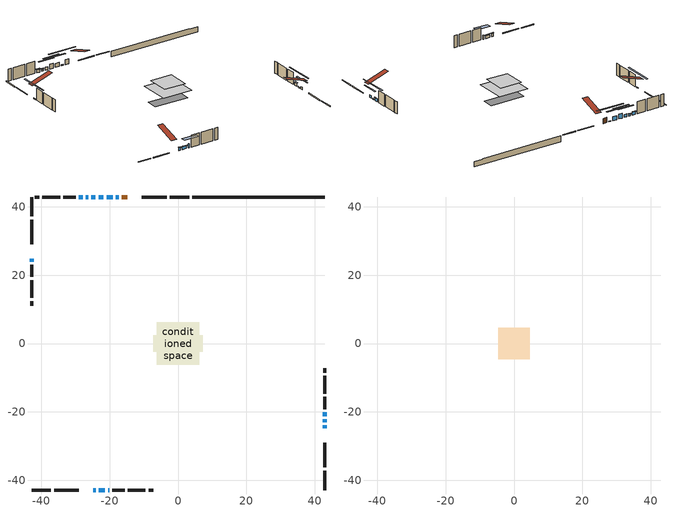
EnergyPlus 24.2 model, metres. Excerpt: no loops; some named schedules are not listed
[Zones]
conditioned space
 floor outside (Floor1 construction): -1.43,-1.43 -1.43,1.43 1.43,1.43 1.43,-1.43 z0.76
 floor adiabatic (AdiabaticFloorConstruction): -6.27,-6.27 -6.27,6.27 6.27,6.27 6.27,-6.27 z3.2
 floor foundation (Slab1 construction): -7.28,-2.4 -7.28,2.4 7.28,2.4 7.28,-2.4 z-1.58
 wall outside (RimJoist1 construction): 3.23,42.87 -2.43,42.87 / -42.87,-42.87 -37.21,-42.87 / -42.87,42.87 -42.87,37.21 / 42.87,-42.87 42.87,-37.21 z0.76:1.06
 wall outside (RimJoist2 construction): -3.36,42.87 -10.62,42.87 / -36.28,-42.87 -29.02,-42.87 / -42.87,36.28 -42.87,29.02 / 42.87,-36.28 42.87,-29.02 z0.76:1.06
 wall outside (AdiabaticWallConstruction 1): -14.81,42.87 -16.43,42.87 z0.76:2.79
 wall outside (AdiabaticWallConstruction): 42.87,-24.83 42.87,-23.96 z0.76:1.73; -24.83,-42.87 -24.06,-42.87 / -24.18,42.87 -25.35,42.87 / 42.87,-21.27 42.87,-20.1 / -27.87,42.87 -29.04,42.87 z0.76:1.93; -23.14,-42.87 -21.38,-42.87 z0.76:1.9; 42.87,-23.04 42.87,-22.2 / -17.35,42.87 -18.2,42.87 / -42.87,24.83 -42.87,23.99 z0.76:1.09; -19.12,42.87 -20.9,42.87 z0.76:2.31; -21.83,42.87 -23.25,42.87 z0.76:2.69; -20.46,-42.87 -20.15,-42.87 z0.76:2.36; -26.28,42.87 -26.94,42.87 z0.76:1.52
 wall outside (Wall1 construction): -29.96,42.87 -33.54,42.87 / -19.22,-42.87 -15.65,-42.87 / -42.87,23.06 -42.87,19.48 / 42.87,-19.17 42.87,-15.6 z0.76:5.64
 wall outside (Wall2 construction): -34.47,42.87 -39.66,42.87 / -14.72,-42.87 -9.52,-42.87 / -42.87,18.55 -42.87,13.36 / 42.87,-14.67 42.87,-9.47 z0.76:5.64
 wall outside (Wall3 construction): -40.59,42.87 -41.94,42.87 / -8.59,-42.87 -7.25,-42.87 / -42.87,12.43 -42.87,11.09 / 42.87,-8.54 42.87,-7.2 z0.76:5.64
 wall foundation (FoundationWall1 construction): 4.16,42.87,-1.58 4.16,42.87,0.76 39,42.87,0.76 39,42.87,0.55 42.87,42.87,0.55 42.87,42.87,-1.58
 window (WindowConstruction): 42.87,-24.83 42.87,-23.96 z0.76:1.73
 window (WindowConstruction 8): -24.83,-42.87 -24.07,-42.87 z0.76:1.93
 window (WindowConstruction 9): -23.14,-42.87 -21.38,-42.87 z0.76:1.9
 window (WindowConstruction 10): 42.87,-23.04 42.87,-22.2 z0.76:1.09
 window (WindowConstruction 11): -17.36,42.87 -18.19,42.87 z0.76:1.09
 window (WindowConstruction 12): -42.87,24.83 -42.87,23.99 z0.76:1.09
 window (WindowConstruction 1): -19.12,42.87 -20.9,42.87 z0.76:2.31
 window (WindowConstruction 2): -21.83,42.87 -23.25,42.87 z0.76:2.69
 window (WindowConstruction 3): -24.18,42.87 -25.35,42.87 z0.76:1.93
 window (WindowConstruction 4): -20.46,-42.87 -20.15,-42.87 z0.76:2.36
 window (WindowConstruction 5): 42.87,-21.27 42.87,-20.1 z0.76:1.93
 window (WindowConstruction 6): -26.28,42.87 -26.94,42.87 z0.76:1.52
 window (WindowConstruction 7): -27.87,42.87 -29.04,42.87 z0.76:1.93
 door (Door): -14.81,42.87 -16.43,42.87 z0.76:2.79
 ceiling adiabatic (AdiabaticFloorConstruction): 6.27,-6.27 6.27,6.27 -6.27,6.27 -6.27,-6.27 z3.2
attic - vented
 floor to conditioned space (Floor2 construction Reversed): -4.55,-4.55 -4.55,4.55 4.55,4.55 4.55,-4.55 z5.64
 roof outside (Roof1 construction): -13.88,42.87,5.64 -13.88,34,8.59 -11.55,34,8.59 -11.55,42.87,5.64; -25.76,-42.87,5.64 -25.76,-34,8.59 -28.09,-34,8.59 -28.09,-42.87,5.64; -42.87,25.76,5.64 -34,25.76,8.59 -34,28.09,8.59 -42.87,28.09,5.64; 42.87,-25.76,5.64 34,-25.76,8.59 34,-28.09,8.59 42.87,-28.09,5.64
shading: 42.87,-21.08 42.87,-27.72 43.28,-27.72 43.28,-21.08 z4.62; -23.86,-42.87 -25.03,-42.87 -25.03,-43.28 -23.86,-43.28 z2.13; -21.18,-42.87 -23.34,-42.87 -23.34,-43.28 -21.18,-43.28 z2.1; 42.87,-16.62 42.87,-28.62 43.28,-28.62 43.28,-16.62 z6.67; -23.77,42.87 -11.77,42.87 -11.77,43.28 -23.77,43.28 z6.67; -42.87,18.41 -42.87,30.41 -43.28,30.41 -43.28,18.41 z6.67; -23.79,42.87 -16.23,42.87 -16.23,43.28 -23.79,43.28 z5.2; -26.14,42.87 -18.94,42.87 -18.94,43.28 -26.14,43.28 z5.58; -28.24,42.87 -21.29,42.87 -21.29,43.28 -28.24,43.28 z4.82; -17.26,-42.87 -23.34,-42.87 -23.34,-44.7 -17.26,-44.7 z5.25; 42.87,-19.9 42.87,-21.47 43.28,-21.47 43.28,-19.9 z2.13; -27.14,42.87 -26.08,42.87 -26.08,43.28 -27.14,43.28 z1.72; -29.24,42.87 -27.67,42.87 -27.67,43.28 -29.24,43.28 z2.13
[Building]
Building 1: Terrain=Suburbs
[Site:Location]
Erieau AUT_ON: Latitude {deg}=42.25; Longitude {deg}=-81.9; Time Zone {hr}=-5; Elevation {m}=178; Keep Site Location Information=Yes
[Site:GroundTemperature:Shallow]
5.2292, 3.30147, 3.1471, 4.0619, 7.73432, 11.3896, 14.5586, 16.5661, 16.7366, 15.1039, 12.0157, 8.47254
[Site:WaterMainsTemperature]
Calculation Method=Schedule; Temperature Schedule=mains temperature schedule
[Material] Roughness=Rough; Thermal Absorptance=0.9
Name | Thickness {m} | Conductivity {W/m-K} | Density {kg/m3} | Specific Heat {J/kg-K} | Solar Absorptance | Visible Absorptance
asphalt or fiberglass shingles | 0.00635 | 0.162714 | 1121.4 | 1465.45 | 0.4 | 0.4
ceiling loosefill ins | 0.169333 | 0.0480833 | 16.02 | 1046.75 | 0.7 | 0.7
ceiling stud and cavity | 0.1397 | 0.100938 | 65.682 | 1177.47 | 0.7 | 0.7
concrete 4.0 in. | 0.1016 | 1.803125 | 2242.8 | 837.4 | 0.7 | 0.7
concrete 8.0 in. | 0.2032 | 1.803125 | 2242.8 | 837.4 | 0.7 | 0.7
door material | 0.04445 | 0.053851 | 512.64 | 1214.23 | 0.7 | 0.7
exterior vertical ins | 0.00241454 | 0.029427 | 32.04 | 1214.23 | 0.7 | 0.7
floor covering | 0.0127 | 0.0433444 | 54.468 | 1339.84 | 0.6 | 0.6
floor rigid ins | 0.103632 | 0.029427 | 32.04 | 1214.23 | 0.7 | 0.7
floor rigid ins 1; wall rigid ins 1 | 0.512978 | 0.029427 | 32.04 | 1214.23 | 0.7 | 0.7
floor stud and cavity | 0.1397 | 0.191545 | 92.3553 | 1139.71 | 0.7 | 0.7
floor stud and cavity 1 | 0.1397 | 1.75129 | 37.0049 | 1207.88 | 0.7 | 0.7
furniture material conditioned space 1 | 0.1524 | 0.115458 | 640.8 | 1214.23 | 0.6 | 0.6
gypsum board | 0.0127 | 0.160291 | 801 | 837.4 | 0.6 | 0.6
gypsum board 1 | 0.0127 | 0.160291 | 801 | 837.4 | 0.7 | 0.7
osb sheathing 0.5 in. | 0.0127 | 0.115458 | 512.64 | 1214.23 | 0.7 | 0.7
osb sheathing 0.75 in. | 0.01905 | 0.115458 | 512.64 | 1214.23 | 0.7 | 0.7
osb sheathing 2.0 in. | 0.0508 | 0.115458 | 512.64 | 1214.23 | 0.7 | 0.7
rim joist rigid ins; wall rigid ins | 0.051816 | 0.029427 | 32.04 | 1214.23 | 0.7 | 0.7
rim joist stud and cavity | 0.0508 | 0.0406006 | 125.044 | 1163.47 | 0.6 | 0.6
rim joist stud and cavity 1 | 0.0508 | 0.0332151 | 125.044 | 1163.47 | 0.6 | 0.6
wall stud and cavity | 0.1397 | 0.169528 | 139.0536 | 1170.24 | 0.7 | 0.7
wall stud and cavity 1 | 0.1397 | 0.16529 | 139.0536 | 1170.24 | 0.7 | 0.7
wall stud and cavity 2 | 0.1397 | 0.273587 | 139.0536 | 1170.24 | 0.7 | 0.7
wall stud and cavity 3 | 0.0889 | 0.380278 | 52.3479 | 1209.89 | 0.7 | 0.7
wall stud and cavity 4 | 0.0889 | 0.391764 | 83.0341 | 1211.67 | 0.7 | 0.7
wood siding | 0.0254 | 0.102417 | 544.68 | 1172.36 | 0.4 | 0.4
wood siding 1; wood siding 2; wood siding 3 | 0.0254 | 0.102417 | 544.68 | 1172.36 | 0.7 | 0.7
[WindowMaterial:SimpleGlazingSystem]
Name | U-Factor {W/m2-K} | Solar Heat Gain Coefficient
WindowMaterial | 2.50286 | 0.59
WindowMaterial 1 | 2.38533 | 0.65
WindowMaterial 2 | 2.32968 | 0.48
WindowMaterial 3 | 2.447218 | 0.62
WindowMaterial 4 | 2.8884 | 0.33
WindowMaterial 5 | 2.56986 | 0.56
WindowMaterial 6 | 2.50173 | 0.6
WindowMaterial 7 | 2.415989 | 0.63
WindowMaterial 8 | 2.72147 | 0.49
[Construction]
AdiabaticFloorConstruction: floor stud and cavity 1, floor rigid ins 1, osb sheathing 0.75 in., floor covering
AdiabaticWallConstruction: wood siding 2, wall rigid ins 1, wall stud and cavity 3, gypsum board
AdiabaticWallConstruction 1: wood siding 3, wall rigid ins 1, wall stud and cavity 3, gypsum board
Door: door material
Floor1 construction: floor stud and cavity, floor rigid ins, osb sheathing 0.75 in., floor covering
Floor2 construction Reversed: gypsum board, ceiling stud and cavity, ceiling loosefill ins
FoundationWall1 construction: concrete 8.0 in., gypsum board 1
furniture construction conditioned space 1: furniture material conditioned space 1
PartitionWallConstruction: gypsum board, wall stud and cavity 4, gypsum board
RimJoist1 construction: wood siding 1, rim joist rigid ins, osb sheathing 2.0 in., rim joist stud and cavity
RimJoist2 construction: wood siding 1, osb sheathing 2.0 in., rim joist stud and cavity 1
Roof1 construction: asphalt or fiberglass shingles
Slab1 construction: concrete 4.0 in.
Wall1 construction: wood siding, wall rigid ins, osb sheathing 0.5 in., wall stud and cavity, gypsum board
Wall2 construction: wood siding, wall rigid ins, osb sheathing 0.5 in., wall stud and cavity 1, gypsum board
Wall3 construction: wood siding, wall rigid ins, osb sheathing 0.5 in., wall stud and cavity 2, gypsum board
WindowConstruction: WindowMaterial
WindowConstruction 1: WindowMaterial 1
WindowConstruction 10; WindowConstruction 11; WindowConstruction 12: WindowMaterial 8
WindowConstruction 2: WindowMaterial 2
WindowConstruction 3; WindowConstruction 5; WindowConstruction 7: WindowMaterial 3
WindowConstruction 4: WindowMaterial 4
WindowConstruction 6: WindowMaterial 5
WindowConstruction 8: WindowMaterial 6
WindowConstruction 9: WindowMaterial 7
[Zone] Multiplier=1; Part of Total Floor Area=Yes
Name | Volume {m3}
attic - vented | 39.7383
conditioned space | 619
[Space]
Name | Zone | Volume {m3}
attic - vented 1 | attic - vented | 39.7383
conditioned space 1 | conditioned space | 619
[ZoneInfiltration:EffectiveLeakageArea]
infil attic - vented 1: Zone or Space=attic - vented 1; Schedule=Always On Discrete; Effective Air Leakage Area {cm2}=3976.32; Stack Coefficient=0.000205486; Wind Coefficient=9.68527e-06
[ZoneMixing]
whole house fan mix: Zone or Space=attic - vented; Schedule=Always On Continuous; Design Flow Rate Calculation Method=Flow/Zone; Design Flow Rate {m3/s}=0; Source Zone or Space=conditioned space
[SurfaceProperty:ExposedFoundationPerimeter]
Slab1: Exposed Perimeter Calculation Method=TotalExposedPerimeter; Total Exposed Perimeter {m}=38.709
[InternalMass] Zone or ZoneList=conditioned space; Space or SpaceList=conditioned space 1
Name | Construction | Surface Area {m2}
furniture mass conditioned space 1 | furniture construction conditioned space 1 | 94.0119
partition wall mass | PartitionWallConstruction | 235.03
[Lights]
interior lighting: Zone or ZoneList or Space or SpaceList=conditioned space 1; Schedule=interior lighting schedule; Design Level Calculation Method=LightingLevel; Lighting Level {W}=343.2; Return Air Fraction=0; Fraction Radiant=0.6; Fraction Visible=0.2; Fraction Replaceable=1
[People]
occupants: Zone or ZoneList or Space or SpaceList=conditioned space 1; Number of People Schedule=occupants schedule; Number of People Calculation Method=People; Number of People=3; Fraction Radiant=0.314171; Sensible Heat Fraction=0.56303; Activity Level Schedule=occupants activity schedule; Carbon Dioxide Generation Rate {m3/s-W}=0; Enable ASHRAE 55 Comfort Warnings=No; Mean Radiant Temperature Calculation Type=EnclosureAveraged
[ElectricEquipment] Zone or ZoneList or Space or SpaceList=conditioned space 1; Design Level Calculation Method=EquipmentLevel
Name | Schedule | Design Level {W} | Fraction Latent | Fraction Radiant | Fraction Lost
clothes dryer | clothes dryer schedule | 140.772 | 0.015 | 0.081 | 0.85
clothes washer | clothes washer schedule | 32.1985 | 0.03 | 0.162 | 0.7
cooking range | cooking range schedule | 215.147 | 0.08 | 0.432 | 0.2
dishwasher | dishwasher schedule | 66.8632 | 0.3 | 0.18 | 0.4
fridge | fridge schedule | 72.9452 | 0 | 0.6 | 0
mech vent bath fan 0 | mech vent bath fan 0 schedule | 50.2 | 0 | 0 | 1
mech vent bath fan 1 | mech vent bath fan 1 schedule | 50.2 | 0 | 0 | 1
mech vent bath fan 2 | mech vent bath fan 2 schedule | 50.2 | 0 | 0 | 1
mech vent bath fan 3 | mech vent bath fan 3 schedule | 50.2 | 0 | 0 | 1
mech vent house fan | mech vent house fan schedule | 0.95 | 0 | 0 | 1
mech vent house fan cfis | mech vent house fan cfis schedule | 0 | 0 | 0 | 0
mech vent range fan 0 | mech vent range fan 0 schedule | 57 | 0 | 0 | 1
misc plug loads | misc plug loads schedule | 494.7 | 0.045 | 0.513 | 0.1
whole house fan | Always On Discrete | 0 | 0 | 0 | 1
[OtherEquipment] Zone or ZoneList or Space or SpaceList=conditioned space 1; Design Level Calculation Method=EquipmentLevel
Name | Fuel Type | Schedule | Design Level {W} | Fraction Latent | Fraction Radiant | Fraction Lost
clothes dryer 1 | Electricity | clothes dryer schedule | 0 | 0.015 | 0.081 | 0.85
cooking range 1 | Electricity | cooking range schedule | 0 | 0.08 | 0.432 | 0.2
general water use latent | None | general water use schedule | 62.594 | 1 | 0 | 0
general water use sensible | None | general water use schedule | -61.6891 | 0 | 0.6 | 0
mech vent house fan latent load | None | Always On Discrete | 0 | 1 | 0 | 0
mech vent house fan sensible load | None | Always On Discrete | 0 | 0 | 0 | 0
water heater energy adjustment1 | NaturalGas | Always On Discrete | 0.01 | 0 | 0 | 1
[ZoneInfiltration:DesignFlowRate] Zone or ZoneList or Space or SpaceList=conditioned space 1; Schedule=Always On Discrete; Design Flow Rate Calculation Method=Flow/Zone; Design Flow Rate {m3/s}=0
infil flow; natural vent flow; whole house fan flow
[Foundation:Kiva]
Foundation Kiva 1: Initial Indoor Air Temperature {C}=18; Wall Height Above Grade {m}=0.760019; Wall Depth Below Slab {m}=0.2032; Custom Block Material Name 1=exterior vertical ins; Custom Block Depth 1 {m}=2.34001; Custom Block X Position 1 {m}=0.2159; Custom Block Z Position 1 {m}=0
[Foundation:Kiva:Settings]
Soil Conductivity {W/m-K}=0.849921; Soil Density {kg/m3}=1842.3; Soil Specific Heat {J/kg-K}=418.7; Ground Solar Absorptivity=0.9; Ground Thermal Absorptivity=0.9; Ground Surface Roughness {m}=0.03; Far-Field Width {m}=40; Deep-Ground Boundary Condition=ZeroFlux; Deep-Ground Depth {m}=40; Minimum Cell Dimension {m}=0.2; Maximum Cell Growth Coefficient=3; Simulation Timestep=Timestep
[Exterior:Lights]
exterior lighting: Schedule=exterior lighting schedule; Design Level {W}=75.6
[Schedule:Constant]
Name | Hourly Value
Always On Continuous; mech vent house fan schedule; mech vent house fan cfis schedule; Always On Discrete | 1
occupants activity schedule | 117.228
fridge schedule | 0
[Schedule:Week:Daily]
interior lighting schedule Week Rule - Jan1-Jan27: interior lighting schedule day, interior lighting schedule day, interior lighting schedule day, interior lighting schedule day, interior lighting schedule day, interior lighting schedule day, interior lighting schedule day, interior lighting schedule default day, interior lighting schedule default day, interior lighting schedule default day, interior lighting schedule default day, interior lighting schedule default day
interior lighting schedule Week Rule - Jan28-Feb3: interior lighting schedule day, interior lighting schedule day, interior lighting schedule day, interior lighting schedule day, interior lighting schedule day 1, interior lighting schedule day 1, interior lighting schedule day 1, interior lighting schedule default day, interior lighting schedule default day, interior lighting schedule default day, interior lighting schedule default day, interior lighting schedule default day
interior lighting schedule Week Rule - Feb4-Feb24: interior lighting schedule day 1, interior lighting schedule day 1, interior lighting schedule day 1, interior lighting schedule day 1, interior lighting schedule day 1, interior lighting schedule day 1, interior lighting schedule day 1, interior lighting schedule default day, interior lighting schedule default day, interior lighting schedule default day, interior lighting schedule default day, interior lighting schedule default day
interior lighting schedule Week Rule - Feb25-Mar3: interior lighting schedule day 1, interior lighting schedule day 1, interior lighting schedule day 1, interior lighting schedule day 1, interior lighting schedule day 2, interior lighting schedule day 2, interior lighting schedule day 2, interior lighting schedule default day, interior lighting schedule default day, interior lighting schedule default day, interior lighting schedule default day, interior lighting schedule default day
interior lighting schedule Week Rule - Mar4-Mar31: interior lighting schedule day 2, interior lighting schedule day 2, interior lighting schedule day 2, interior lighting schedule day 2, interior lighting schedule day 2, interior lighting schedule day 2, interior lighting schedule day 2, interior lighting schedule default day, interior lighting schedule default day, interior lighting schedule default day, interior lighting schedule default day, interior lighting schedule default day
interior lighting schedule Week Rule - Apr1-Apr28: interior lighting schedule day 3, interior lighting schedule day 3, interior lighting schedule day 3, interior lighting schedule day 3, interior lighting schedule day 3, interior lighting schedule day 3, interior lighting schedule day 3, interior lighting schedule default day, interior lighting schedule default day, interior lighting schedule default day, interior lighting schedule default day, interior lighting schedule default day
interior lighting schedule Week Rule - Apr29-May5: interior lighting schedule day 3, interior lighting schedule day 3, interior lighting schedule day 4, interior lighting schedule day 4, interior lighting schedule day 4, interior lighting schedule day 4, interior lighting schedule day 4, interior lighting schedule default day, interior lighting schedule default day, interior lighting schedule default day, interior lighting schedule default day, interior lighting schedule default day
interior lighting schedule Week Rule - May6-May26: interior lighting schedule day 4, interior lighting schedule day 4, interior lighting schedule day 4, interior lighting schedule day 4, interior lighting schedule day 4, interior lighting schedule day 4, interior lighting schedule day 4, interior lighting schedule default day, interior lighting schedule default day, interior lighting schedule default day, interior lighting schedule default day, interior lighting schedule default day
interior lighting schedule Week Rule - May27-Jun2: interior lighting schedule day 4, interior lighting schedule day 4, interior lighting schedule day 4, interior lighting schedule day 4, interior lighting schedule day 4, interior lighting schedule day 5, interior lighting schedule day 5, interior lighting schedule default day, interior lighting schedule default day, interior lighting schedule default day, interior lighting schedule default day, interior lighting schedule default day
interior lighting schedule Week Rule - Jun3-Jun30: interior lighting schedule day 5, interior lighting schedule day 5, interior lighting schedule day 5, interior lighting schedule day 5, interior lighting schedule day 5, interior lighting schedule day 5, interior lighting schedule day 5, interior lighting schedule default day, interior lighting schedule default day, interior lighting schedule default day, interior lighting schedule default day, interior lighting schedule default day
interior lighting schedule Week Rule - Jul1-Jul28: interior lighting schedule day 6, interior lighting schedule day 6, interior lighting schedule day 6, interior lighting schedule day 6, interior lighting schedule day 6, interior lighting schedule day 6, interior lighting schedule day 6, interior lighting schedule default day, interior lighting schedule default day, interior lighting schedule default day, interior lighting schedule default day, interior lighting schedule default day
interior lighting schedule Week Rule - Jul29-Aug4: interior lighting schedule day 6, interior lighting schedule day 6, interior lighting schedule day 6, interior lighting schedule day 7, interior lighting schedule day 7, interior lighting schedule day 7, interior lighting schedule day 7, interior lighting schedule default day, interior lighting schedule default day, interior lighting schedule default day, interior lighting schedule default day, interior lighting schedule default day
interior lighting schedule Week Rule - Aug5-Aug25: interior lighting schedule day 7, interior lighting schedule day 7, interior lighting schedule day 7, interior lighting schedule day 7, interior lighting schedule day 7, interior lighting schedule day 7, interior lighting schedule day 7, interior lighting schedule default day, interior lighting schedule default day, interior lighting schedule default day, interior lighting schedule default day, interior lighting schedule default day
interior lighting schedule Week Rule - Aug26-Sep1: interior lighting schedule day 7, interior lighting schedule day 7, interior lighting schedule day 7, interior lighting schedule day 7, interior lighting schedule day 7, interior lighting schedule day 7, interior lighting schedule day 8, interior lighting schedule default day, interior lighting schedule default day, interior lighting schedule default day, interior lighting schedule default day, interior lighting schedule default day
interior lighting schedule Week Rule - Sep2-Sep29: interior lighting schedule day 8, interior lighting schedule day 8, interior lighting schedule day 8, interior lighting schedule day 8, interior lighting schedule day 8, interior lighting schedule day 8, interior lighting schedule day 8, interior lighting schedule default day, interior lighting schedule default day, interior lighting schedule default day, interior lighting schedule default day, interior lighting schedule default day
interior lighting schedule Week Rule - Sep30-Oct6: interior lighting schedule day 8, interior lighting schedule day 9, interior lighting schedule day 9, interior lighting schedule day 9, interior lighting schedule day 9, interior lighting schedule day 9, interior lighting schedule day 9, interior lighting schedule default day, interior lighting schedule default day, interior lighting schedule default day, interior lighting schedule default day, interior lighting schedule default day
interior lighting schedule Week Rule - Oct7-Oct27: interior lighting schedule day 9, interior lighting schedule day 9, interior lighting schedule day 9, interior lighting schedule day 9, interior lighting schedule day 9, interior lighting schedule day 9, interior lighting schedule day 9, interior lighting schedule default day, interior lighting schedule default day, interior lighting schedule default day, interior lighting schedule default day, interior lighting schedule default day
interior lighting schedule Week Rule - Oct28-Nov3: interior lighting schedule day 9, interior lighting schedule day 9, interior lighting schedule day 9, interior lighting schedule day 9, interior lighting schedule day 10, interior lighting schedule day 10, interior lighting schedule day 10, interior lighting schedule default day, interior lighting schedule default day, interior lighting schedule default day, interior lighting schedule default day, interior lighting schedule default day
interior lighting schedule Week Rule - Nov4-Nov24: interior lighting schedule day 10, interior lighting schedule day 10, interior lighting schedule day 10, interior lighting schedule day 10, interior lighting schedule day 10, interior lighting schedule day 10, interior lighting schedule day 10, interior lighting schedule default day, interior lighting schedule default day, interior lighting schedule default day, interior lighting schedule default day, interior lighting schedule default day
interior lighting schedule Week Rule - Nov25-Dec1: interior lighting schedule day 10, interior lighting schedule day 10, interior lighting schedule day 10, interior lighting schedule day 10, interior lighting schedule day 10, interior lighting schedule day 10, interior lighting schedule day 11, interior lighting schedule default day, interior lighting schedule default day, interior lighting schedule default day, interior lighting schedule default day, interior lighting schedule default day
interior lighting schedule Week Rule - Dec2-Dec31: interior lighting schedule day 11, interior lighting schedule day 11, interior lighting schedule day 11, interior lighting schedule day 11, interior lighting schedule day 11, interior lighting schedule day 11, interior lighting schedule day 11, interior lighting schedule default day, interior lighting schedule default day, interior lighting schedule default day, interior lighting schedule default day, interior lighting schedule default day
occupants schedule Week Rule - Jan1-Dec31: occupants schedule day, occupants schedule day, occupants schedule day, occupants schedule day, occupants schedule day, occupants schedule day, occupants schedule day, occupants schedule default day, occupants schedule default day, occupants schedule default day, occupants schedule default day, occupants schedule default day
clothes dryer schedule Week Rule - Jan1-Dec31: clothes dryer schedule day, clothes dryer schedule day, clothes dryer schedule day, clothes dryer schedule day, clothes dryer schedule day, clothes dryer schedule day, clothes dryer schedule day, clothes dryer schedule default day, clothes dryer schedule default day, clothes dryer schedule default day, clothes dryer schedule default day, clothes dryer schedule default day
clothes washer schedule Week Rule - Jan1-Dec31: clothes washer schedule day, clothes washer schedule day, clothes washer schedule day, clothes washer schedule day, clothes washer schedule day, clothes washer schedule day, clothes washer schedule day, clothes washer schedule default day, clothes washer schedule default day, clothes washer schedule default day, clothes washer schedule default day, clothes washer schedule default day
cooking range schedule Week Rule - Jan1-Dec31: cooking range schedule day, cooking range schedule day, cooking range schedule day, cooking range schedule day, cooking range schedule day, cooking range schedule day, cooking range schedule day, cooking range schedule default day, cooking range schedule default day, cooking range schedule default day, cooking range schedule default day, cooking range schedule default day
dishwasher schedule Week Rule - Jan1-Dec31: dishwasher schedule day, dishwasher schedule day, dishwasher schedule day, dishwasher schedule day, dishwasher schedule day, dishwasher schedule day, dishwasher schedule day, dishwasher schedule default day, dishwasher schedule default day, dishwasher schedule default day, dishwasher schedule default day, dishwasher schedule default day
mech vent bath fan 0 schedule Week Rule - Jan1-Dec31: mech vent bath fan 0 schedule day, mech vent bath fan 0 schedule day, mech vent bath fan 0 schedule day, mech vent bath fan 0 schedule day, mech vent bath fan 0 schedule day, mech vent bath fan 0 schedule day, mech vent bath fan 0 schedule day, mech vent bath fan 0 schedule default day, mech vent bath fan 0 schedule default day, mech vent bath fan 0 schedule default day, mech vent bath fan 0 schedule default day, mech vent bath fan 0 schedule default day
mech vent bath fan 1 schedule Week Rule - Jan1-Dec31: mech vent bath fan 1 schedule day, mech vent bath fan 1 schedule day, mech vent bath fan 1 schedule day, mech vent bath fan 1 schedule day, mech vent bath fan 1 schedule day, mech vent bath fan 1 schedule day, mech vent bath fan 1 schedule day, mech vent bath fan 1 schedule default day, mech vent bath fan 1 schedule default day, mech vent bath fan 1 schedule default day, mech vent bath fan 1 schedule default day, mech vent bath fan 1 schedule default day
mech vent bath fan 2 schedule Week Rule - Jan1-Dec31: mech vent bath fan 2 schedule day, mech vent bath fan 2 schedule day, mech vent bath fan 2 schedule day, mech vent bath fan 2 schedule day, mech vent bath fan 2 schedule day, mech vent bath fan 2 schedule day, mech vent bath fan 2 schedule day, mech vent bath fan 2 schedule default day, mech vent bath fan 2 schedule default day, mech vent bath fan 2 schedule default day, mech vent bath fan 2 schedule default day, mech vent bath fan 2 schedule default day
mech vent bath fan 3 schedule Week Rule - Jan1-Dec31: mech vent bath fan 3 schedule day, mech vent bath fan 3 schedule day, mech vent bath fan 3 schedule day, mech vent bath fan 3 schedule day, mech vent bath fan 3 schedule day, mech vent bath fan 3 schedule day, mech vent bath fan 3 schedule day, mech vent bath fan 3 schedule default day, mech vent bath fan 3 schedule default day, mech vent bath fan 3 schedule default day, mech vent bath fan 3 schedule default day, mech vent bath fan 3 schedule default day
mech vent range fan 0 schedule Week Rule - Jan1-Dec31: mech vent range fan 0 schedule day, mech vent range fan 0 schedule day, mech vent range fan 0 schedule day, mech vent range fan 0 schedule day, mech vent range fan 0 schedule day, mech vent range fan 0 schedule day, mech vent range fan 0 schedule day, mech vent range fan 0 schedule default day, mech vent range fan 0 schedule default day, mech vent range fan 0 schedule default day, mech vent range fan 0 schedule default day, mech vent range fan 0 schedule default day
misc plug loads schedule Week Rule - Jan1-Dec31: misc plug loads schedule day, misc plug loads schedule day, misc plug loads schedule day, misc plug loads schedule day, misc plug loads schedule day, misc plug loads schedule day, misc plug loads schedule day, misc plug loads schedule default day, misc plug loads schedule default day, misc plug loads schedule default day, misc plug loads schedule default day, misc plug loads schedule default day
general water use schedule Week Rule - Jan1-Dec31: general water use schedule day, general water use schedule day, general water use schedule day, general water use schedule day, general water use schedule day, general water use schedule day, general water use schedule day, general water use schedule default day, general water use schedule default day, general water use schedule default day, general water use schedule default day, general water use schedule default day
exterior lighting schedule Week Rule - Jan1-Jan27: exterior lighting schedule day, exterior lighting schedule day, exterior lighting schedule day, exterior lighting schedule day, exterior lighting schedule day, exterior lighting schedule day, exterior lighting schedule day, exterior lighting schedule default day, exterior lighting schedule default day, exterior lighting schedule default day, exterior lighting schedule default day, exterior lighting schedule default day
exterior lighting schedule Week Rule - Jan28-Feb3: exterior lighting schedule day, exterior lighting schedule day, exterior lighting schedule day, exterior lighting schedule day, exterior lighting schedule day 1, exterior lighting schedule day 1, exterior lighting schedule day 1, exterior lighting schedule default day, exterior lighting schedule default day, exterior lighting schedule default day, exterior lighting schedule default day, exterior lighting schedule default day
exterior lighting schedule Week Rule - Feb4-Feb24: exterior lighting schedule day 1, exterior lighting schedule day 1, exterior lighting schedule day 1, exterior lighting schedule day 1, exterior lighting schedule day 1, exterior lighting schedule day 1, exterior lighting schedule day 1, exterior lighting schedule default day, exterior lighting schedule default day, exterior lighting schedule default day, exterior lighting schedule default day, exterior lighting schedule default day
exterior lighting schedule Week Rule - Feb25-Mar3: exterior lighting schedule day 1, exterior lighting schedule day 1, exterior lighting schedule day 1, exterior lighting schedule day 1, exterior lighting schedule day 2, exterior lighting schedule day 2, exterior lighting schedule day 2, exterior lighting schedule default day, exterior lighting schedule default day, exterior lighting schedule default day, exterior lighting schedule default day, exterior lighting schedule default day
exterior lighting schedule Week Rule - Mar4-Mar31: exterior lighting schedule day 2, exterior lighting schedule day 2, exterior lighting schedule day 2, exterior lighting schedule day 2, exterior lighting schedule day 2, exterior lighting schedule day 2, exterior lighting schedule day 2, exterior lighting schedule default day, exterior lighting schedule default day, exterior lighting schedule default day, exterior lighting schedule default day, exterior lighting schedule default day
exterior lighting schedule Week Rule - Apr1-Apr28: exterior lighting schedule day 3, exterior lighting schedule day 3, exterior lighting schedule day 3, exterior lighting schedule day 3, exterior lighting schedule day 3, exterior lighting schedule day 3, exterior lighting schedule day 3, exterior lighting schedule default day, exterior lighting schedule default day, exterior lighting schedule default day, exterior lighting schedule default day, exterior lighting schedule default day
exterior lighting schedule Week Rule - Apr29-May5: exterior lighting schedule day 3, exterior lighting schedule day 3, exterior lighting schedule day 4, exterior lighting schedule day 4, exterior lighting schedule day 4, exterior lighting schedule day 4, exterior lighting schedule day 4, exterior lighting schedule default day, exterior lighting schedule default day, exterior lighting schedule default day, exterior lighting schedule default day, exterior lighting schedule default day
exterior lighting schedule Week Rule - May6-May26: exterior lighting schedule day 4, exterior lighting schedule day 4, exterior lighting schedule day 4, exterior lighting schedule day 4, exterior lighting schedule day 4, exterior lighting schedule day 4, exterior lighting schedule day 4, exterior lighting schedule default day, exterior lighting schedule default day, exterior lighting schedule default day, exterior lighting schedule default day, exterior lighting schedule default day
exterior lighting schedule Week Rule - May27-Jun2: exterior lighting schedule day 4, exterior lighting schedule day 4, exterior lighting schedule day 4, exterior lighting schedule day 4, exterior lighting schedule day 4, exterior lighting schedule day 5, exterior lighting schedule day 5, exterior lighting schedule default day, exterior lighting schedule default day, exterior lighting schedule default day, exterior lighting schedule default day, exterior lighting schedule default day
exterior lighting schedule Week Rule - Jun3-Jun30: exterior lighting schedule day 5, exterior lighting schedule day 5, exterior lighting schedule day 5, exterior lighting schedule day 5, exterior lighting schedule day 5, exterior lighting schedule day 5, exterior lighting schedule day 5, exterior lighting schedule default day, exterior lighting schedule default day, exterior lighting schedule default day, exterior lighting schedule default day, exterior lighting schedule default day
exterior lighting schedule Week Rule - Jul1-Jul28: exterior lighting schedule day 6, exterior lighting schedule day 6, exterior lighting schedule day 6, exterior lighting schedule day 6, exterior lighting schedule day 6, exterior lighting schedule day 6, exterior lighting schedule day 6, exterior lighting schedule default day, exterior lighting schedule default day, exterior lighting schedule default day, exterior lighting schedule default day, exterior lighting schedule default day
[Schedule:Year]
interior lighting schedule: interior lighting schedule Week Rule - Jan1-Jan27, 1, 1, 1, 27, interior lighting schedule Week Rule - Jan28-Feb3, 1, 28, 2, 3, interior lighting schedule Week Rule - Feb4-Feb24, 2, 4, 2, 24, interior lighting schedule Week Rule - Feb25-Mar3, 2, 25, 3, 3, interior lighting schedule Week Rule - Mar4-Mar31, 3, 4, 3, 31, interior lighting schedule Week Rule - Apr1-Apr28, 4, 1, 4, 28, interior lighting schedule Week Rule - Apr29-May5, 4, 29, 5, 5, interior lighting schedule Week Rule - May6-May26, 5, 6, 5, 26, interior lighting schedule Week Rule - May27-Jun2, 5, 27, 6, 2, interior lighting schedule Week Rule - Jun3-Jun30, 6, 3, 6, 30, interior lighting schedule Week Rule - Jul1-Jul28, 7, 1, 7, 28, interior lighting schedule Week Rule - Jul29-Aug4, 7, 29, 8, 4, interior lighting schedule Week Rule - Aug5-Aug25, 8, 5, 8, 25, interior lighting schedule Week Rule - Aug26-Sep1, 8, 26, 9, 1, interior lighting schedule Week Rule - Sep2-Sep29, 9, 2, 9, 29, interior lighting schedule Week Rule - Sep30-Oct6, 9, 30, 10, 6, interior lighting schedule Week Rule - Oct7-Oct27, 10, 7, 10, 27, interior lighting schedule Week Rule - Oct28-Nov3, 10, 28, 11, 3, interior lighting schedule Week Rule - Nov4-Nov24, 11, 4, 11, 24, interior lighting schedule Week Rule - Nov25-Dec1, 11, 25, 12, 1, interior lighting schedule Week Rule - Dec2-Dec31, 12, 2, 12, 31
occupants schedule: occupants schedule Week Rule - Jan1-Dec31, 1, 1, 12, 31
clothes dryer schedule: clothes dryer schedule Week Rule - Jan1-Dec31, 1, 1, 12, 31
clothes washer schedule: clothes washer schedule Week Rule - Jan1-Dec31, 1, 1, 12, 31
cooking range schedule: cooking range schedule Week Rule - Jan1-Dec31, 1, 1, 12, 31
dishwasher schedule: dishwasher schedule Week Rule - Jan1-Dec31, 1, 1, 12, 31
mech vent bath fan 0 schedule: mech vent bath fan 0 schedule Week Rule - Jan1-Dec31, 1, 1, 12, 31
mech vent bath fan 1 schedule: mech vent bath fan 1 schedule Week Rule - Jan1-Dec31, 1, 1, 12, 31
mech vent bath fan 2 schedule: mech vent bath fan 2 schedule Week Rule - Jan1-Dec31, 1, 1, 12, 31
mech vent bath fan 3 schedule: mech vent bath fan 3 schedule Week Rule - Jan1-Dec31, 1, 1, 12, 31
mech vent range fan 0 schedule: mech vent range fan 0 schedule Week Rule - Jan1-Dec31, 1, 1, 12, 31
misc plug loads schedule: misc plug loads schedule Week Rule - Jan1-Dec31, 1, 1, 12, 31
general water use schedule: general water use schedule Week Rule - Jan1-Dec31, 1, 1, 12, 31
exterior lighting schedule: exterior lighting schedule Week Rule - Jan1-Jan27, 1, 1, 1, 27, exterior lighting schedule Week Rule - Jan28-Feb3, 1, 28, 2, 3, exterior lighting schedule Week Rule - Feb4-Feb24, 2, 4, 2, 24, exterior lighting schedule Week Rule - Feb25-Mar3, 2, 25, 3, 3, exterior lighting schedule Week Rule - Mar4-Mar31, 3, 4, 3, 31, exterior lighting schedule Week Rule - Apr1-Apr28, 4, 1, 4, 28, exterior lighting schedule Week Rule - Apr29-May5, 4, 29, 5, 5, exterior lighting schedule Week Rule - May6-May26, 5, 6, 5, 26, exterior lighting schedule Week Rule - May27-Jun2, 5, 27, 6, 2, exterior lighting schedule Week Rule - Jun3-Jun30, 6, 3, 6, 30, exterior lighting schedule Week Rule - Jul1-Jul28, 7, 1, 7, 28, exterior lighting schedule Week Rule - Jul29-Aug4, 7, 29, 8, 4, exterior lighting schedule Week Rule - Aug5-Aug25, 8, 5, 8, 25, exterior lighting schedule Week Rule - Aug26-Sep1, 8, 26, 9, 1, exterior lighting schedule Week Rule - Sep2-Sep29, 9, 2, 9, 29, exterior lighting schedule Week Rule - Sep30-Oct6, 9, 30, 10, 6, exterior lighting schedule Week Rule - Oct7-Oct27, 10, 7, 10, 27, exterior lighting schedule Week Rule - Oct28-Nov3, 10, 28, 11, 3, exterior lighting schedule Week Rule - Nov4-Nov24, 11, 4, 11, 24, exterior lighting schedule Week Rule - Nov25-Dec1, 11, 25, 12, 1, exterior lighting schedule Week Rule - Dec2-Dec31, 12, 2, 12, 31
[Schedule:Compact]
mains temperature schedule: Through: 01/01, For: AllDays, Until: 24:00, 8.89333, Through: 01/02, For: AllDays, Until: 24:00, 8.82722, Through: 01/03, For: AllDays, Until: 24:00, 8.76167, Through: 01/04, For: AllDays, Until: 24:00, 8.69778, Through: 01/05, For: AllDays, Until: 24:00, 8.635, Through: 01/06, For: AllDays, Until: 24:00, 8.57333, Through: 01/07, For: AllDays, Until: 24:00, 8.51333, Through: 01/08, For: AllDays, Until: 24:00, 8.455, Through: 01/09, For: AllDays, Until: 24:00, 8.39778, Through: 01/10, For: AllDays, Until: 24:00, 8.34167, Through: 01/11, For: AllDays, Until: 24:00, 8.28722, Through: 01/12, For: AllDays, Until: 24:00, 8.23444, Through: 01/13, For: AllDays, Until: 24:00, 8.18278, Through: 01/14, For: AllDays, Until: 24:00, 8.13222, Through: 01/15, For: AllDays, Until: 24:00, 8.08389, Through: 01/16, For: AllDays, Until: 24:00, 8.03667, Through: 01/17, For: AllDays, Until: 24:00, 7.99111, Through: 01/18, For: AllDays, Until: 24:00, 7.94667, Through: 01/19, For: AllDays, Until: 24:00, 7.90389, Through: 01/20, For: AllDays, Until: 24:00, 7.86278, Through: 01/21, For: AllDays, Until: 24:00, 7.82333, Through: 01/22, For: AllDays, Until: 24:00, 7.78556, Through: 01/23, For: AllDays, Until: 24:00, 7.74889, Through: 01/24, For: AllDays, Until: 24:00, 7.71444, Through: 01/25, For: AllDays, Until: 24:00, 7.68111, Through: 01/26, For: AllDays, Until: 24:00, 7.64944, Through: 01/27, For: AllDays, Until: 24:00, 7.61944, Through: 01/28, For: AllDays, Until: 24:00, 7.59111, Through: 01/29, For: AllDays, Until: 24:00, 7.56444, Through: 01/30, For: AllDays, Until: 24:00, 7.53944, Through: 01/31, For: AllDays, Until: 24:00, 7.51611, Through: 02/01, For: AllDays, Until: 24:00, 7.49444, Through: 02/02, For: AllDays, Until: 24:00, 7.47389, Through: 02/03, For: AllDays, Until: 24:00, 7.45556, Through: 02/04, For: AllDays, Until: 24:00, 7.43889, Through: 02/05, For: AllDays, Until: 24:00, 7.42389, Through: 02/06, For: AllDays, Until: 24:00, 7.41056, Through: 02/07, For: AllDays, Until: 24:00, 7.39889, Through: 02/08, For: AllDays, Until: 24:00, 7.38833, Through: 02/09, For: AllDays, Until: 24:00, 7.38, Through: 02/10, For: AllDays, Until: 24:00, 7.37389, Through: 02/11, For: AllDays, Until: 24:00, 7.36889, Through: 02/12, For: AllDays, Until: 24:00, 7.36556, Through: 02/13, For: AllDays, Until: 24:00, 7.36389, Through: 02/14, For: AllDays, Until: 24:00, 7.36389, Through: 02/15, For: AllDays, Until: 24:00, 7.36611, Through: 02/16, For: AllDays, Until: 24:00, 7.36944, Through: 02/17, For: AllDays, Until: 24:00, 7.375, Through: 02/18, For: AllDays, Until: 24:00, 7.38167, Through: 02/19, For: AllDays, Until: 24:00, 7.39056, Through: 02/20, For: AllDays, Until: 24:00, 7.40056, Through: 02/21, For: AllDays, Until: 24:00, 7.41278, Through: 02/22, For: AllDays, Until: 24:00, 7.42667, Through: 02/23, For: AllDays, Until: 24:00, 7.44222, Through: 02/24, For: AllDays, Until: 24:00, 7.45889, Through: 02/25, For: AllDays, Until: 24:00, 7.47778, Through: 02/26, For: AllDays, Until: 24:00, 7.49833, Through: 02/27, For: AllDays, Until: 24:00, 7.52056, Through: 02/28, For: AllDays, Until: 24:00, 7.54444, Through: 03/01, For: AllDays, Until: 24:00, 7.56944, Through: 03/02, For: AllDays, Until: 24:00, 7.59667, Through: 03/03, For: AllDays, Until: 24:00, 7.62556, Through: 03/04, For: AllDays, Until: 24:00, 7.65556, Through: 03/05, For: AllDays, Until: 24:00, 7.68778, Through: 03/06, For: AllDays, Until: 24:00, 7.72111, Through: 03/07, For: AllDays, Until: 24:00, 7.75611, Through: 03/08, For: AllDays, Until: 24:00, 7.79278, Through: 03/09, For: AllDays, Until: 24:00, 7.83111, Through: 03/10, For: AllDays, Until: 24:00, 7.87111, Through: 03/11, For: AllDays, Until: 24:00, 7.91222, Through: 03/12, For: AllDays, Until: 24:00, 7.95556, Through: 03/13, For: AllDays, Until: 24:00, 8, Through: 03/14, For: AllDays, Until: 24:00, 8.04556, Through: 03/15, For: AllDays, Until: 24:00, 8.09333, Through: 03/16, For: AllDays, Until: 24:00, 8.14222, Through: 03/17, For: AllDays, Until: 24:00, 8.19278, Through: 03/18, For: AllDays, Until: 24:00, 8.24444, Through: 03/19, For: AllDays, Until: 24:00, 8.29778, Through: 03/20, For: AllDays, Until: 24:00, 8.35278, Through: 03/21, For: AllDays, Until: 24:00, 8.40889, Through: 03/22, For: AllDays, Until: 24:00, 8.46611, Through: 03/23, For: AllDays, Until: 24:00, 8.52556, Through: 03/24, For: AllDays, Until: 24:00, 8.58556, Through: 03/25, For: AllDays, Until: 24:00, 8.64722, Through: 03/26, For: AllDays, Until: 24:00, 8.71, Through: 03/27, For: AllDays, Until: 24:00, 8.77444, Through: 03/28, For: AllDays, Until: 24:00, 8.84, Through: 03/29, For: AllDays, Until: 24:00, 8.90667, Through: 03/30, For: AllDays, Until: 24:00, 8.975, Through: 03/31, For: AllDays, Until: 24:00, 9.04389, Through: 04/01, For: AllDays, Until: 24:00, 9.11444, Through: 04/02, For: AllDays, Until: 24:00, 9.18611, Through: 04/03, For: AllDays, Until: 24:00, 9.25889, Through: 04/04, For: AllDays, Until: 24:00, 9.33278, Through: 04/05, For: AllDays, Until: 24:00, 9.40833, Through: 04/06, For: AllDays, Until: 24:00, 9.48444, Through: 04/07, For: AllDays, Until: 24:00, 9.56167, Through: 04/08, For: AllDays, Until: 24:00, 9.64, Through: 04/09, For: AllDays, Until: 24:00, 9.71889, Through: 04/10, For: AllDays, Until: 24:00, 9.79944, Through: 04/11, For: AllDays, Until: 24:00, 9.88056, Through: 04/12, For: AllDays, Until: 24:00, 9.96333, Through: 04/13, For: AllDays, Until: 24:00, 10.0461, Through: 04/14, For: AllDays, Until: 24:00, 10.1306, Through: 04/15, For: AllDays, Until: 24:00, 10.2156, Through: 04/16, For: AllDays, Until: 24:00, 10.3011, Through: 04/17, For: AllDays, Until: 24:00, 10.3878, Through: 04/18, For: AllDays, Until: 24:00, 10.4756, Through: 04/19, For: AllDays, Until: 24:00, 10.5639, Through: 04/20, For: AllDays, Until: 24:00, 10.6528, Through: 04/21, For: AllDays, Until: 24:00, 10.7422, Through: 04/22, For: AllDays, Until: 24:00, 10.8328, Through: 04/23, For: AllDays, Until: 24:00, 10.9239, Through: 04/24, For: AllDays, Until: 24:00, 11.0156, Through: 04/25, For: AllDays, Until: 24:00, 11.1083, Through: 04/26, For: AllDays, Until: 24:00, 11.2011, Through: 04/27, For: AllDays, Until: 24:00, 11.295, Through: 04/28, For: AllDays, Until: 24:00, 11.3889, Through: 04/29, For: AllDays, Until: 24:00, 11.4833, Through: 04/30, For: AllDays, Until: 24:00, 11.5783, Through: 05/01, For: AllDays, Until: 24:00, 11.6739, Through: 05/02, For: AllDays, Until: 24:00, 11.77, Through: 05/03, For: AllDays, Until: 24:00, 11.8661, Through: 05/04, For: AllDays, Until: 24:00, 11.9633, Through: 05/05, For: AllDays, Until: 24:00, 12.06, Through: 05/06, For: AllDays, Until: 24:00, 12.1578, Through: 05/07, For: AllDays, Until: 24:00, 12.255, Through: 05/08, For: AllDays, Until: 24:00, 12.3533, Through: 05/09, For: AllDays, Until: 24:00, 12.4511, Through: 05/10, For: AllDays, Until: 24:00, 12.5494, Through: 05/11, For: AllDays, Until: 24:00, 12.6483, Through: 05/12, For: AllDays, Until: 24:00, 12.7467, Through: 05/13, For: AllDays, Until: 24:00, 12.8456, Through: 05/14, For: AllDays, Until: 24:00, 12.9444, Through: 05/15, For: AllDays, Until: 24:00, 13.0433, Through: 05/16, For: AllDays, Until: 24:00, 13.1422, Through: 05/17, For: AllDays, Until: 24:00, 13.2411, Through: 05/18, For: AllDays, Until: 24:00, 13.34, Through: 05/19, For: AllDays, Until: 24:00, 13.4383, Through: 05/20, For: AllDays, Until: 24:00, 13.5372, Through: 05/21, For: AllDays, Until: 24:00, 13.6356, Through: 05/22, For: AllDays, Until: 24:00, 13.7339, Through: 05/23, For: AllDays, Until: 24:00, 13.8322, Through: 05/24, For: AllDays, Until: 24:00, 13.9306, Through: 05/25, For: AllDays, Until: 24:00, 14.0283, Through: 05/26, For: AllDays, Until: 24:00, 14.1256, Through: 05/27, For: AllDays, Until: 24:00, 14.2228, Through: 05/28, For: AllDays, Until: 24:00, 14.3194, Through: 05/29, For: AllDays, Until: 24:00, 14.4161, Through: 05/30, For: AllDays, Until: 24:00, 14.5122, Through: 05/31, For: AllDays, Until: 24:00, 14.6078, Through: 06/01, For: AllDays, Until: 24:00, 14.7033, Through: 06/02, For: AllDays, Until: 24:00, 14.7978, Through: 06/03, For: AllDays, Until: 24:00, 14.8922, Through: 06/04, For: AllDays, Until: 24:00, 14.9861, Through: 06/05, For: AllDays, Until: 24:00, 15.0789, Through: 06/06, For: AllDays, Until: 24:00, 15.1717, Through: 06/07, For: AllDays, Until: 24:00, 15.2639, Through: 06/08, For: AllDays, Until: 24:00, 15.355, Through: 06/09, For: AllDays, Until: 24:00, 15.4456, Through: 06/10, For: AllDays, Until: 24:00, 15.5356, Through: 06/11, For: AllDays, Until: 24:00, 15.625, Through: 06/12, For: AllDays, Until: 24:00, 15.7139, Through: 06/13, For: AllDays, Until: 24:00, 15.8017, Through: 06/14, For: AllDays, Until: 24:00, 15.8883, Through: 06/15, For: AllDays, Until: 24:00, 15.9744, Through: 06/16, For: AllDays, Until: 24:00, 16.06, Through: 06/17, For: AllDays, Until: 24:00, 16.1444, Through: 06/18, For: AllDays, Until: 24:00, 16.2278, Through: 06/19, For: AllDays, Until: 24:00, 16.3106, Through: 06/20, For: AllDays, Until: 24:00, 16.3922, Through: 06/21, For: AllDays, Until: 24:00, 16.4728, Through: 06/22, For: AllDays, Until: 24:00, 16.5522, Through: 06/23, For: AllDays, Until: 24:00, 16.6311, Through: 06/24, For: AllDays, Until: 24:00, 16.7089, Through: 06/25, For: AllDays, Until: 24:00, 16.7856, Through: 06/26, For: AllDays, Until: 24:00, 16.8606, Through: 06/27, For: AllDays, Until: 24:00, 16.935, Through: 06/28, For: AllDays, Until: 24:00, 17.0083, Through: 06/29, For: AllDays, Until: 24:00, 17.0806, Through: 06/30, For: AllDays, Until: 24:00, 17.1511, Through: 07/01, For: AllDays, Until: 24:00, 17.2211, Through: 07/02, For: AllDays, Until: 24:00, 17.2894, Through: 07/03, For: AllDays, Until: 24:00, 17.3567, Through: 07/04, For: AllDays, Until: 24:00, 17.4228, Through: 07/05, For: AllDays, Until: 24:00, 17.4878, Through: 07/06, For: AllDays, Until: 24:00, 17.5511, Through: 07/07, For: AllDays, Until: 24:00, 17.6133, Through: 07/08, For: AllDays, Until: 24:00, 17.6739, Through: 07/09, For: AllDays, Until: 24:00, 17.7333, Through: 07/10, For: AllDays, Until: 24:00, 17.7911, Through: 07/11, For: AllDays, Until: 24:00, 17.8478, Through: 07/12, For: AllDays, Until: 24:00, 17.9033, Through: 07/13, For: AllDays, Until: 24:00, 17.9572, Through: 07/14, For: AllDays, Until: 24:00, 18.0094, Through: 07/15, For: AllDays, Until: 24:00, 18.0606, Through: 07/16, For: AllDays, Until: 24:00, 18.11, Through: 07/17, For: AllDays, Until: 24:00, 18.1578, Through: 07/18, For: AllDays, Until: 24:00, 18.2044, Through: 07/19, For: AllDays, Until: 24:00, 18.2494, Through: 07/20, For: AllDays, Until: 24:00, 18.2928, Through: 07/21, For: AllDays, Until: 24:00, 18.335, Through: 07/22, For: AllDays, Until: 24:00, 18.3756, Through: 07/23, For: AllDays, Until: 24:00, 18.4139, Through: 07/24, For: AllDays, Until: 24:00, 18.4517, Through: 07/25, For: AllDays, Until: 24:00, 18.4872, Through: 07/26, For: AllDays, Until: 24:00, 18.5211, Through: 07/27, For: AllDays, Until: 24:00, 18.5539, Through: 07/28, For: AllDays, Until: 24:00, 18.5844, Through: 07/29, For: AllDays, Until: 24:00, 18.6139, Through: 07/30, For: AllDays, Until: 24:00, 18.6417, Through: 07/31, For: AllDays, Until: 24:00, 18.6678, Through: 08/01, For: AllDays, Until: 24:00, 18.6917, Through: 08/02, For: AllDays, Until: 24:00, 18.7144, Through: 08/03, For: AllDays, Until: 24:00, 18.7356, Through: 08/04, For: AllDays, Until: 24:00, 18.755, Through: 08/05, For: AllDays, Until: 24:00, 18.7728, Through: 08/06, For: AllDays, Until: 24:00, 18.7889, Through: 08/07, For: AllDays, Until: 24:00, 18.8028, Through: 08/08, For: AllDays, Until: 24:00, 18.8156, Through: 08/09, For: AllDays, Until: 24:00, 18.8267, Through: 08/10, For: AllDays, Until: 24:00, 18.8361, Through: 08/11, For: AllDays, Until: 24:00, 18.8433, Through: 08/12, For: AllDays, Until: 24:00, 18.8494, Through: 08/13, For: AllDays, Until: 24:00, 18.8533, Through: 08/14, For: AllDays, Until: 24:00, 18.8561, Through: 08/15, For: AllDays, Until: 24:00, 18.8567, Through: 08/16, For: AllDays, Until: 24:00, 18.8561, Through: 08/17, For: AllDays, Until: 24:00, 18.8533, Through: 08/18, For: AllDays, Until: 24:00, 18.8489, Through: 08/19, For: AllDays, Until: 24:00, 18.8428, Through: 08/20, For: AllDays, Until: 24:00, 18.835, Through: 08/21, For: AllDays, Until: 24:00, 18.8256, Through: 08/22, For: AllDays, Until: 24:00, 18.8144, Through: 08/23, For: AllDays, Until: 24:00, 18.8017, Through: 08/24, For: AllDays, Until: 24:00, 18.7872, Through: 08/25, For: AllDays, Until: 24:00, 18.7711, Through: 08/26, For: AllDays, Until: 24:00, 18.7533, Through: 08/27, For: AllDays, Until: 24:00, 18.7339, Through: 08/28, For: AllDays, Until: 24:00, 18.7128, Through: 08/29, For: AllDays, Until: 24:00, 18.69, Through: 08/30, For: AllDays, Until: 24:00, 18.6656, Through: 08/31, For: AllDays, Until: 24:00, 18.6394, Through: 09/01, For: AllDays, Until: 24:00, 18.6117, Through: 09/02, For: AllDays, Until: 24:00, 18.5822, Through: 09/03, For: AllDays, Until: 24:00, 18.5511, Through: 09/04, For: AllDays, Until: 24:00, 18.5183, Through: 09/05, For: AllDays, Until: 24:00, 18.4839, Through: 09/06, For: AllDays, Until: 24:00, 18.4483, Through: 09/07, For: AllDays, Until: 24:00, 18.4111, Through: 09/08, For: AllDays, Until: 24:00, 18.3717, Through: 09/09, For: AllDays, Until: 24:00, 18.3311, Through: 09/10, For: AllDays, Until: 24:00, 18.2894, Through: 09/11, For: AllDays, Until: 24:00, 18.2456, Through: 09/12, For: AllDays, Until: 24:00, 18.2006, Through: 09/13, For: AllDays, Until: 24:00, 18.1539, Through: 09/14, For: AllDays, Until: 24:00, 18.1056, Through: 09/15, For: AllDays, Until: 24:00, 18.0561, Through: 09/16, For: AllDays, Until: 24:00, 18.005, Through: 09/17, For: AllDays, Until: 24:00, 17.9528, Through: 09/18, For: AllDays, Until: 24:00, 17.8983, Through: 09/19, For: AllDays, Until: 24:00, 17.8433, Through: 09/20, For: AllDays, Until: 24:00, 17.7867, Through: 09/21, For: AllDays, Until: 24:00, 17.7283, Through: 09/22, For: AllDays, Until: 24:00, 17.6689, Through: 09/23, For: AllDays, Until: 24:00, 17.6078, Through: 09/24, For: AllDays, Until: 24:00, 17.5456, Through: 09/25, For: AllDays, Until: 24:00, 17.4822, Through: 09/26, For: AllDays, Until: 24:00, 17.4172, Through: 09/27, For: AllDays, Until: 24:00, 17.3511, Through: 09/28, For: AllDays, Until: 24:00, 17.2839, Through: 09/29, For: AllDays, Until: 24:00, 17.215, Through: 09/30, For: AllDays, Until: 24:00, 17.1456, Through: 10/01, For: AllDays, Until: 24:00, 17.0744, Through: 10/02, For: AllDays, Until: 24:00, 17.0022, Through: 10/03, For: AllDays, Until: 24:00, 16.9289, Through: 10/04, For: AllDays, Until: 24:00, 16.8544, Through: 10/05, For: AllDays, Until: 24:00, 16.7789, Through: 10/06, For: AllDays, Until: 24:00, 16.7022, Through: 10/07, For: AllDays, Until: 24:00, 16.6244, Through: 10/08, For: AllDays, Until: 24:00, 16.5456, Through: 10/09, For: AllDays, Until: 24:00, 16.4661, Through: 10/10, For: AllDays, Until: 24:00, 16.385, Through: 10/11, For: AllDays, Until: 24:00, 16.3033, Through: 10/12, For: AllDays, Until: 24:00, 16.2206, Through: 10/13, For: AllDays, Until: 24:00, 16.1372, Through: 10/14, For: AllDays, Until: 24:00, 16.0528, Through: 10/15, For: AllDays, Until: 24:00, 15.9672, Through: 10/16, For: AllDays, Until: 24:00, 15.8811, Through: 10/17, For: AllDays, Until: 24:00, 15.7939, Through: 10/18, For: AllDays, Until: 24:00, 15.7061, Through: 10/19, For: AllDays, Until: 24:00, 15.6172, Through: 10/20, For: AllDays, Until: 24:00, 15.5283, Through: 10/21, For: AllDays, Until: 24:00, 15.4383, Through: 10/22, For: AllDays, Until: 24:00, 15.3472, Through: 10/23, For: AllDays, Until: 24:00, 15.2561, Through: 10/24, For: AllDays, Until: 24:00, 15.1639, Through: 10/25, For: AllDays, Until: 24:00, 15.0711, Through: 10/26, For: AllDays, Until: 24:00, 14.9778, Through: 10/27, For: AllDays, Until: 24:00, 14.8839, Through: 10/28, For: AllDays, Until: 24:00, 14.79, Through: 10/29, For: AllDays, Until: 24:00, 14.695, Through: 10/30, For: AllDays, Until: 24:00, 14.6, Through: 10/31, For: AllDays, Until: 24:00, 14.5039, Through: 11/01, For: AllDays, Until: 24:00, 14.4078, Through: 11/02, For: AllDays, Until: 24:00, 14.3111, Through: 11/03, For: AllDays, Until: 24:00, 14.2144, Through: 11/04, For: AllDays, Until: 24:00, 14.1172, Through: 11/05, For: AllDays, Until: 24:00, 14.02, Through: 11/06, For: AllDays, Until: 24:00, 13.9222, Through: 11/07, For: AllDays, Until: 24:00, 13.8239, Through: 11/08, For: AllDays, Until: 24:00, 13.7256, Through: 11/09, For: AllDays, Until: 24:00, 13.6272, Through: 11/10, For: AllDays, Until: 24:00, 13.5289, Through: 11/11, For: AllDays, Until: 24:00, 13.43, Through: 11/12, For: AllDays, Until: 24:00, 13.3311, Through: 11/13, For: AllDays, Until: 24:00, 13.2322, Through: 11/14, For: AllDays, Until: 24:00, 13.1333, Through: 11/15, For: AllDays, Until: 24:00, 13.0344, Through: 11/16, For: AllDays, Until: 24:00, 12.9356, Through: 11/17, For: AllDays, Until: 24:00, 12.8372, Through: 11/18, For: AllDays, Until: 24:00, 12.7383, Through: 11/19, For: AllDays, Until: 24:00, 12.6394, Through: 11/20, For: AllDays, Until: 24:00, 12.5411, Through: 11/21, For: AllDays, Until: 24:00, 12.4428, Through: 11/22, For: AllDays, Until: 24:00, 12.3444, Through: 11/23, For: AllDays, Until: 24:00, 12.2467, Through: 11/24, For: AllDays, Until: 24:00, 12.1494, Through: 11/25, For: AllDays, Until: 24:00, 12.0517, Through: 11/26, For: AllDays, Until: 24:00, 11.955, Through: 11/27, For: AllDays, Until: 24:00, 11.8583, Through: 11/28, For: AllDays, Until: 24:00, 11.7617, Through: 11/29, For: AllDays, Until: 24:00, 11.6661, Through: 11/30, For: AllDays, Until: 24:00, 11.5706, Through: 12/01, For: AllDays, Until: 24:00, 11.4756, Through: 12/02, For: AllDays, Until: 24:00, 11.3806, Through: 12/03, For: AllDays, Until: 24:00, 11.2867, Through: 12/04, For: AllDays, Until: 24:00, 11.1933, Through: 12/05, For: AllDays, Until: 24:00, 11.1, Through: 12/06, For: AllDays, Until: 24:00, 11.0078, Through: 12/07, For: AllDays, Until: 24:00, 10.9161, Through: 12/08, For: AllDays, Until: 24:00, 10.825, Through: 12/09, For: AllDays, Until: 24:00, 10.735, Through: 12/10, For: AllDays, Until: 24:00, 10.645, Through: 12/11, For: AllDays, Until: 24:00, 10.5561, Through: 12/12, For: AllDays, Until: 24:00, 10.4678, Through: 12/13, For: AllDays, Until: 24:00, 10.3806, Through: 12/14, For: AllDays, Until: 24:00, 10.2939, Through: 12/15, For: AllDays, Until: 24:00, 10.2083, Through: 12/16, For: AllDays, Until: 24:00, 10.1233, Through: 12/17, For: AllDays, Until: 24:00, 10.0389, Through: 12/18, For: AllDays, Until: 24:00, 9.95611, Through: 12/19, For: AllDays, Until: 24:00, 9.87389, Through: 12/20, For: AllDays, Until: 24:00, 9.79278, Through: 12/21, For: AllDays, Until: 24:00, 9.71222, Through: 12/22, For: AllDays, Until: 24:00, 9.63333, Through: 12/23, For: AllDays, Until: 24:00, 9.555, Through: 12/24, For: AllDays, Until: 24:00, 9.47778, Through: 12/25, For: AllDays, Until: 24:00, 9.40167, Through: 12/26, For: AllDays, Until: 24:00, 9.32667, Through: 12/27, For: AllDays, Until: 24:00, 9.25278, Through: 12/28, For: AllDays, Until: 24:00, 9.18, Through: 12/29, For: AllDays, Until: 24:00, 9.10833, Through: 12/30, For: AllDays, Until: 24:00, 9.03833, Through: 12/31, For: AllDays, Until: 24:00, 8.96889
